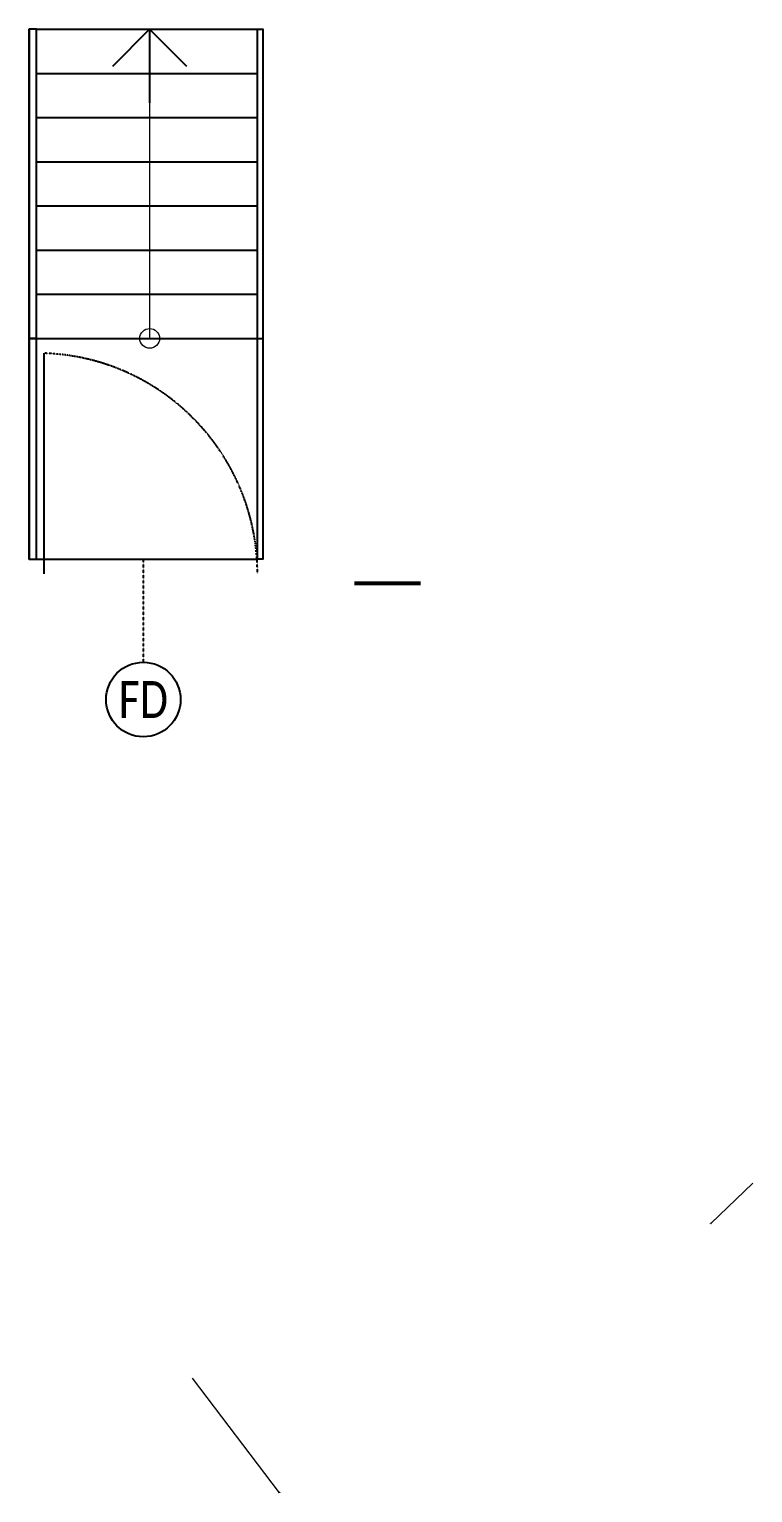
# Model space of a CAD drawing. Header units: feet. Extents: x -99009 to 3252343, y -11094690 to 9035152.
# Drawn here: x 1659864 to 1664780, y -1436159 to -1426218 of the extents above; entities that cross this region are included whole.
import ezdxf

# ---------------------------------------------------------------- set-up
doc = ezdxf.new("R2010")
doc.units = ezdxf.units.FT
doc.linetypes.add('HIDDEN', pattern=[0.375, 0.25, -0.125])
doc.linetypes.add('HIDDEN2', pattern=[0.1875, 0.125, -0.0625])
for name, color, linetype in [('DOOR', 5, 'Continuous'), ('HATCH', 252, 'Continuous'), ('K-LINE', 7, 'Continuous'), ('TEXT DETAILS', 190, 'Continuous')]:
    doc.layers.add(name, color=color, linetype=linetype)
doc.layers.add('ELEVATION', color=2, linetype='Continuous', lineweight=25)
doc.layers.add('ELEVATION 1', color=254, linetype='Continuous', lineweight=15)
doc.styles.add('CALIBRI', font='calibri.ttf', dxfattribs={"width": 0.8})
doc.styles.add('K-DIM-4', font='simplex.shx', dxfattribs={"width": 0.75, "bigfont": 'extfont.shx'})
doc.dimstyles.new('K-DIM-3', dxfattribs={"dimscale": 0, "dimtxt": 4, "dimasz": 0.5, "dimexe": 1.5, "dimexo": 1, "dimgap": 0.5, "dimtad": 3, "dimlfac": 1, "dimdsep": 46, "dimtxsty": 'K-DIM-4', "dimblk": 'K-OP3', "dimcen": 0, "dimclrd": 2, "dimclre": 2, "dimclrt": 3, "dimazin": 2, "dimtfac": 0.5, "dimtmove": 0, "dimatfit": 0, "dimldrblk": 'K-OP3', "dimfxl": 1, "dimtolj": 2, "dimtzin": 0, "dimlwd": 15, "dimlwe": 15, "dimarcsym": 0})
doc.dimstyles.new('MERAKI 100', dxfattribs={"dimtxt": 1250, "dimasz": 500, "dimexe": 150, "dimexo": 0, "dimgap": 0, "dimtad": 0, "dimdec": 0, "dimzin": 0, "dimdsep": 46, "dimtxsty": 'CALIBRI', "dimblk": 'OPEN90', "dimcen": 0, "dimclrd": 8, "dimclre": 8, "dimclrt": 256, "dimadec": 0, "dimazin": 0, "dimtfac": 1, "dimtdec": 0, "dimtix": 1, "dimtofl": 0, "dimtmove": 0, "dimatfit": 0, "dimldrblk": 'OPEN90', "dimfxl": 1, "dimtolj": 1, "dimtzin": 0, "dimlwd": -1, "dimlwe": -1, "dimarcsym": 1})

# ---------------------------------------------------------------- blocks, each defined once
blk = doc.blocks.new('_Open90')
at = {"color": 0, "linetype": 'ByBlock', "lineweight": -2}
for p, q in [((-0.5, 0.5), (0, 0)), ((0, 0), (-1, 0)), ((0, 0), (-0.5, -0.5))]:
    blk.add_line(p, q, dxfattribs=at)
blk = doc.blocks.new('FDWEST')
at = {"layer": 'TEXT DETAILS', "linetype": 'HIDDEN', "ltscale": 0.5}
blk.add_lwpolyline([(0, 200), (0, -500)], dxfattribs=at)
at = {"layer": 'TEXT DETAILS'}
blk.add_circle((0, -753), 253, dxfattribs=at)
at = {"layer": 'TEXT DETAILS', "insert": (0, -753), "char_height": 250, "width": 261.905, "attachment_point": 5, "style": 'CALIBRI'}
blk.add_mtext('FD', dxfattribs=at)
blk = doc.blocks.new('DOOR 123')
blk.add_lwpolyline([(-1380.7, 0), (-1380.7, 1500, -0.410737)], format="xyb")
at = {"linetype": 'HIDDEN2'}
blk.add_lwpolyline([(-1380.7, 1499.2, -0.404482), (69.3, 0)], format="xyb", dxfattribs=at)
blk = doc.blocks.new('K-OP3')
at = {"color": 0, "linetype": 'ByBlock', "lineweight": -2}
for p, q in [((0, 0), (-7, 0)), ((-5, 1), (0, 0)), ((0, 0), (-5, -1))]:
    blk.add_line(p, q, dxfattribs=at)
blk = doc.blocks.new('SD')
at = {"layer": 'ELEVATION'}
for points in [[(338429.9, 41254.5), (338393.9, 41254.5), (338393.9, 44854.6), (338429.9, 44854.6)], [(339929.9, 43354.5), (339979.9, 43354.5), (339979.9, 44854.6), (339929.9, 44854.6)], [(339929.9, 41254.5), (339979.9, 41254.5), (339979.9, 43354.5), (339929.9, 43354.5)]]:
    blk.add_lwpolyline(points, close=True, dxfattribs=at)
for points in [[(339929.9, 44854.6), (338429.9, 44854.6)], [(339979.9, 44854.5), (339979.9, 41254.5)], [(339929.9, 43354.5), (338393.9, 43354.5)], [(339929.9, 43054.5), (338429.9, 43054.5)], [(339929.9, 42754.5), (338429.9, 42754.5)], [(339929.9, 42454.5), (338429.9, 42454.5)], [(339929.9, 42154.5), (338429.9, 42154.5)], [(339929.9, 41854.5), (338429.9, 41854.5)], [(339929.9, 41554.5), (338429.9, 41554.5)], [(339929.9, 41254.5), (338429.9, 41254.5)]]:
    blk.add_lwpolyline(points, dxfattribs=at)
at = {"layer": 'ELEVATION 1'}
blk.add_circle((339161.9, 43354.5), 67.1, dxfattribs=at)
at = {"rotation": 180}
blk.add_blockref('FDWEST', (339204.9, 45054.5), dxfattribs=at)
at = {"layer": 'DOOR', "rotation": 180}
blk.add_blockref('DOOR 123', (338498.9, 44954.5), dxfattribs=at)
at = {"layer": 'ELEVATION 1'}
blk.add_leader([(339161.9, 41254.5), (339161.9, 43354.5)], dimstyle='MERAKI 100', override={"dimtxt": 50, "dimasz": 500, "dimgap": 0, "dimtad": 0}, dxfattribs=at)

msp = doc.modelspace()

# ---------------------------------------------------------------- hatches: boundary and pattern name
at = {"layer": 'HATCH'}
h = msp.add_hatch(dxfattribs=at)
h.set_pattern_fill('ANSI31', color=256, scale=100, angle=225)
h.set_pattern_definition([(270, (1658956.094, -1429885.599), (12.5, -5e-15), [])])
h.paths.add_polyline_path([(1662081.09425, -1429968.09856), (1662531.09425, -1429968.09856), (1662531.09425, -1429993.09856), (1662081.09425, -1429993.09856)])

# ---------------------------------------------------------------- block references
at = {"layer": 'HATCH', "rotation": 180}
msp.add_blockref('SD', (1999844.34411, -1384963.47336), dxfattribs=at)

# ---------------------------------------------------------------- leaders
at = {"layer": 'K-LINE', "color": 2, "linetype": 'Continuous', "lineweight": 15}
for points in [[(1664494.12273, -1434331.07149), (1664779.74689, -1434057.22731)], [(1661565.06841, -1436159.05707), (1660972.91677, -1435381.74986)]]:
    msp.add_leader(points, dimstyle='K-DIM-3', override={"dimscale": 0, "dimasz": 0.5}, dxfattribs=at)

doc.saveas('drawing.dxf')
